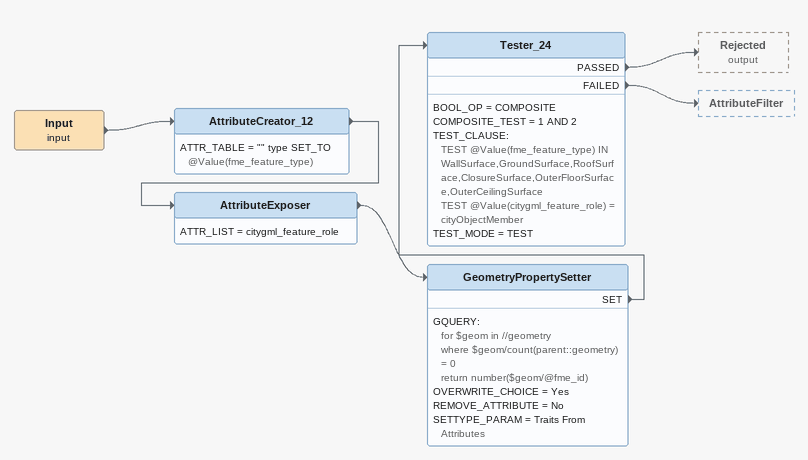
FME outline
Input (input)
    -> AttributeCreator_12
AttributeCreator_12
    ATTR_TABLE = "" type SET_TO @Value(fme_feature_type)
    -> AttributeExposer
AttributeExposer
    ATTR_LIST = citygml_feature_role
    -> GeometryPropertySetter
GeometryPropertySetter
    GQUERY:
      for $geom in //geometry
      where $geom/count(parent::geometry) = 0
      return number($geom/@fme_id)
    OVERWRITE_CHOICE = Yes
    REMOVE_ATTRIBUTE = No
    SETTYPE_PARAM = Traits From Attributes
    SET -> Tester_24
Tester_24
    BOOL_OP = COMPOSITE
    COMPOSITE_TEST = 1 AND 2
    TEST_CLAUSE:
      TEST @Value(fme_feature_type) IN WallSurface,GroundSurface,RoofSurface,ClosureSurface,OuterFloorSurface,OuterCeilingSurface
      TEST @Value(citygml_feature_role) = cityObjectMember
    TEST_MODE = TEST
    PASSED -> Rejected (output)
    FAILED -> AttributeFilter
